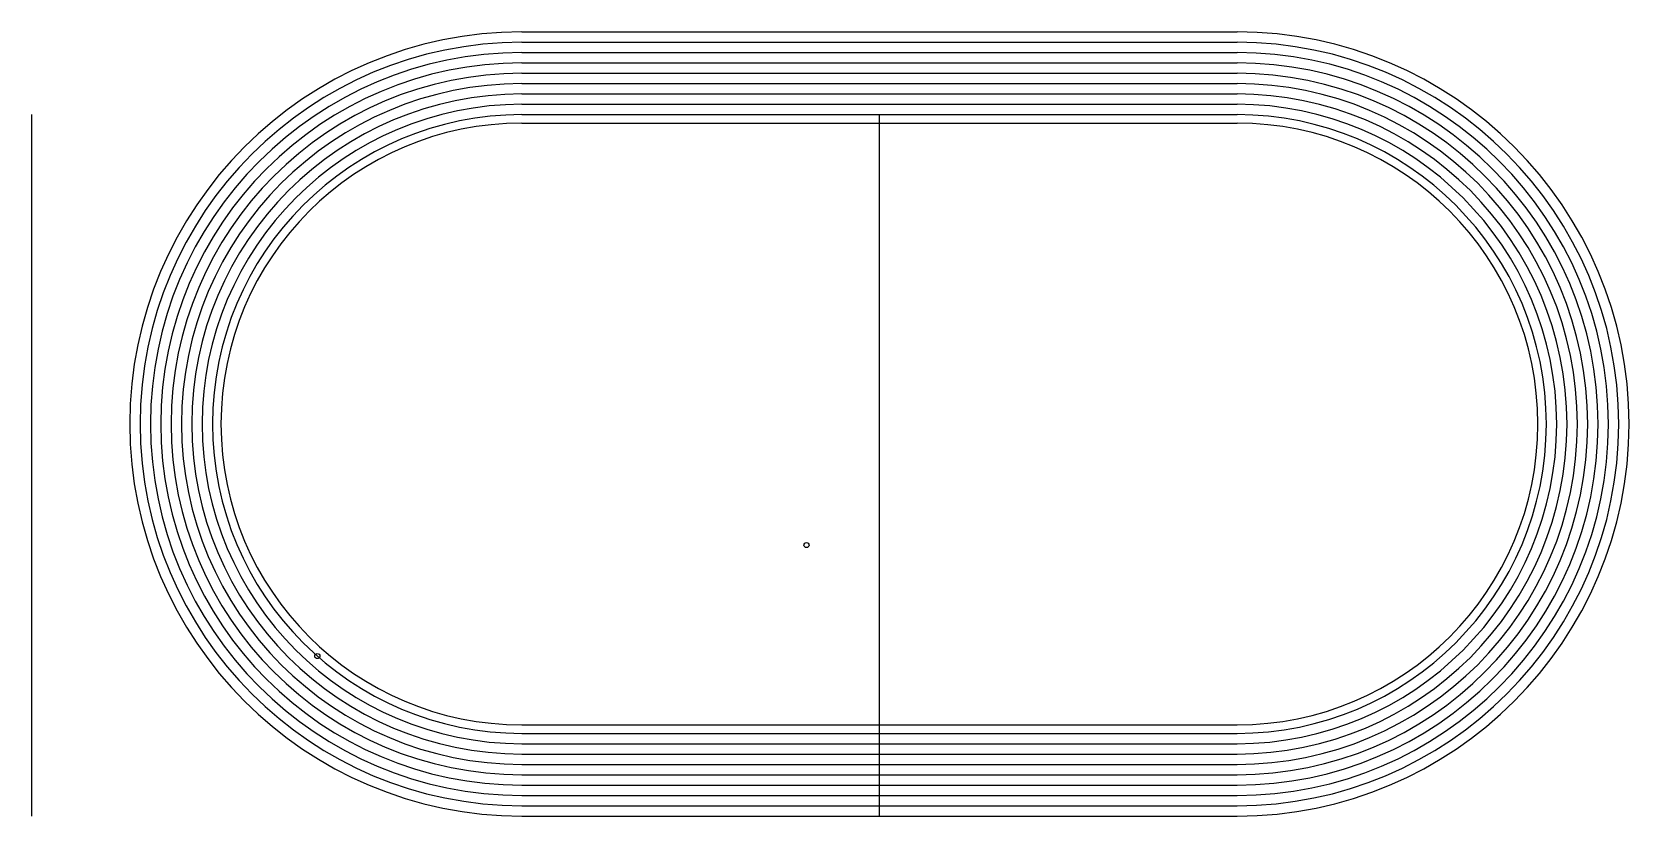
# Model space of a CAD drawing. Header units: metres. Extents: x -58 to 131, y -46 to 46.
import ezdxf

# ---------------------------------------------------------------- set-up
doc = ezdxf.new("R2010")
doc.units = ezdxf.units.M
for name, color, linetype in [('INFIELD', 3, 'Continuous'), ('LANE_1', 7, 'Continuous'), ('LANE_LINES', 4, 'Continuous'), ('LANE_OUTER', 7, 'Continuous'), ('START_FINISH', 1, 'Continuous')]:
    doc.layers.add(name, color=color, linetype=linetype)

msp = doc.modelspace()

# ---------------------------------------------------------------- linework, layer by layer
at = {"layer": 'INFIELD'}
for p, q in [((0, 35.5), (84.39, 35.5)), ((0, -35.5), (84.39, -35.5))]:
    msp.add_line(p, q, dxfattribs=at)
for centre, start, end in [((0, 0), 90, 270), ((84.39, 0), 0, 90), ((84.39, 0), 270, 360)]:
    msp.add_arc(centre, 35.5, start, end, dxfattribs=at)
at = {"layer": 'LANE_1'}
for p, q in [((0, 36.5), (84.39, 36.5)), ((0, -36.5), (84.39, -36.5))]:
    msp.add_line(p, q, dxfattribs=at)
for centre, start, end in [((0, 0), 90, 270), ((84.39, 0), 0, 90), ((84.39, 0), 270, 360)]:
    msp.add_arc(centre, 36.5, start, end, dxfattribs=at)
at = {"layer": 'LANE_LINES'}
for p, q in [((0, 45.04), (84.39, 45.04)), ((0, 43.82), (84.39, 43.82)), ((0, 42.6), (84.39, 42.6)), ((0, 41.38), (84.39, 41.38)), ((0, 40.16), (84.39, 40.16)), ((0, 38.94), (84.39, 38.94)), ((0, 37.72), (84.39, 37.72)), ((0, -37.72), (84.39, -37.72)), ((0, -38.94), (84.39, -38.94)), ((0, -40.16), (84.39, -40.16)), ((0, -41.38), (84.39, -41.38)), ((0, -42.6), (84.39, -42.6)), ((0, -43.82), (84.39, -43.82)), ((0, -45.04), (84.39, -45.04))]:
    msp.add_line(p, q, dxfattribs=at)
for centre, radius, start, end in [((0, 0), 45.04, 90, 270), ((0, 0), 43.82, 90, 270), ((84.39, 0), 45.04, 0, 90), ((84.39, 0), 43.82, 0, 90), ((0, 0), 42.6, 90, 270), ((84.39, 0), 42.6, 0, 90), ((0, 0), 41.38, 90, 270), ((0, 0), 40.16, 90, 270), ((84.39, 0), 41.38, 0, 90), ((84.39, 0), 40.16, 0, 90), ((0, 0), 38.94, 90, 270), ((0, 0), 37.72, 90, 270), ((84.39, 0), 38.94, 0, 90), ((84.39, 0), 37.72, 0, 90), ((84.39, 0), 37.72, 270, 360), ((84.39, 0), 38.94, 270, 360), ((84.39, 0), 40.16, 270, 360), ((84.39, 0), 41.38, 270, 360), ((84.39, 0), 42.6, 270, 360), ((84.39, 0), 43.82, 270, 360), ((84.39, 0), 45.04, 270, 360)]:
    msp.add_arc(centre, radius, start, end, dxfattribs=at)
at = {"layer": 'LANE_OUTER'}
for p, q in [((0, 46.26), (84.39, 46.26)), ((0, -46.26), (84.39, -46.26))]:
    msp.add_line(p, q, dxfattribs=at)
for centre, start, end in [((0, 0), 90, 270), ((84.39, 0), 0, 90), ((84.39, 0), 270, 360)]:
    msp.add_arc(centre, 46.26, start, end, dxfattribs=at)
at = {"layer": 'START_FINISH'}
for p, q in [((-57.8, -46.26), (-57.8, 36.5)), ((42.2, -46.26), (42.2, 36.5))]:
    msp.add_line(p, q, dxfattribs=at)
for centre in [(33.59, -14.28), (-24.13, -27.38)]:
    msp.add_circle(centre, 0.3, dxfattribs=at)

doc.saveas('drawing.dxf')
